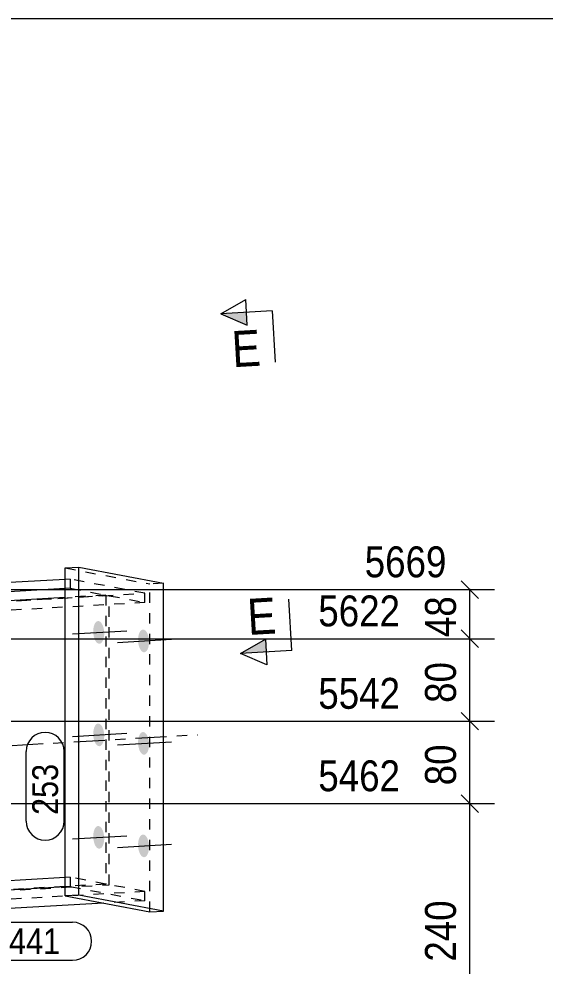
# Model space of a CAD drawing. Header units: millimetres. Extents: x 2 to 825, y 1 to 579.
# Drawn here: x 210.7 to 261.7, y 487.1 to 579 of the extents above; entities that cross this region are included whole.
import ezdxf

# ---------------------------------------------------------------- set-up
doc = ezdxf.new("R2010")
doc.units = ezdxf.units.MM
for name, pattern in [('XKITLINE00', [0]), ('XKITLINE01', [4, 1, -1, 1, -1]), ('XKITLINE03', [6, 3, -1, 1, -1])]:
    doc.linetypes.add(name, pattern=pattern)
for name, color, linetype, lineweight in [('Bolt', 3, 'Continuous', 0), ('Dimensions', 7, 'Continuous', 0), ('DrawingSheet', 5, 'Continuous', 0), ('Part', 2, 'Continuous', 0), ('PartMark', 7, 'Continuous', 0), ('Section', 6, 'Continuous', 0)]:
    doc.layers.add(name, color=color, linetype=linetype, lineweight=lineweight)
doc.styles.add('ARIAL', font='ARIAL.TTF')

# ---------------------------------------------------------------- blocks, each defined once
blk = doc.blocks.new('*A45')
at = {"layer": 'Bolt'}
for points in [[(217.924, 519.49), (217.923, 519.544), (217.923, 519.597), (217.925, 519.651), (217.927, 519.704), (217.931, 519.756), (217.936, 519.808), (217.943, 519.858), (217.95, 519.908), (217.959, 519.957), (217.969, 520.005), (217.98, 520.051), (217.993, 520.096), (218.006, 520.139), (218.021, 520.181), (218.036, 520.221), (218.053, 520.26), (218.071, 520.296), (218.089, 520.33), (218.108, 520.362), (218.129, 520.393), (218.15, 520.42), (218.171, 520.446), (218.194, 520.469), (218.217, 520.49), (218.24, 520.508), (218.265, 520.524), (218.289, 520.537), (218.314, 520.548), (218.339, 520.556), (218.365, 520.562), (218.391, 520.565), (218.417, 520.565), (218.443, 520.562), (218.469, 520.557), (218.495, 520.549), (218.521, 520.539), (218.547, 520.526), (218.572, 520.511), (218.598, 520.493), (218.623, 520.472), (218.647, 520.449), (218.671, 520.424), (218.695, 520.396), (218.718, 520.367), (218.74, 520.335), (218.762, 520.301), (218.783, 520.264), (218.803, 520.226), (218.822, 520.187), (218.84, 520.145), (218.858, 520.102), (218.874, 520.057), (218.89, 520.011), (218.904, 519.963), (218.918, 519.915), (218.93, 519.865), (218.941, 519.814), (218.951, 519.763), (218.96, 519.711), (218.967, 519.658), (218.973, 519.604), (218.978, 519.551), (218.982, 519.497), (218.985, 519.443), (218.986, 519.389), (218.986, 519.335), (218.984, 519.282), (218.982, 519.229), (218.978, 519.177), (218.973, 519.125), (218.966, 519.074), (218.959, 519.024), (218.95, 518.976), (218.94, 518.928), (218.928, 518.882), (218.916, 518.837), (218.903, 518.793), (218.888, 518.752), (218.872, 518.711), (218.856, 518.673), (218.838, 518.637), (218.82, 518.602), (218.8, 518.57), (218.78, 518.54), (218.759, 518.512), (218.738, 518.487), (218.715, 518.463), (218.692, 518.443), (218.668, 518.424), (218.644, 518.409), (218.62, 518.395), (218.595, 518.385), (218.569, 518.376), (218.544, 518.371), (218.518, 518.368), (218.492, 518.368), (218.466, 518.37), (218.44, 518.376), (218.414, 518.383), (218.388, 518.394), (218.362, 518.407), (218.337, 518.422), (218.311, 518.44), (218.286, 518.461), (218.262, 518.483), (218.238, 518.509), (218.214, 518.536), (218.191, 518.566), (218.169, 518.598), (218.147, 518.632), (218.126, 518.668), (218.106, 518.706), (218.087, 518.746), (218.069, 518.788), (218.051, 518.831), (218.035, 518.876), (218.019, 518.922), (218.005, 518.969), (217.991, 519.018), (217.979, 519.068), (217.968, 519.118), (217.958, 519.17), (217.949, 519.222), (217.942, 519.275), (217.936, 519.328), (217.931, 519.382), (217.927, 519.436)], [(222.273, 518.663), (222.271, 518.717), (222.272, 518.771), (222.273, 518.824), (222.275, 518.877), (222.279, 518.929), (222.285, 518.981), (222.291, 519.032), (222.299, 519.082), (222.307, 519.131), (222.318, 519.178), (222.329, 519.225), (222.341, 519.269), (222.355, 519.313), (222.369, 519.355), (222.385, 519.395), (222.401, 519.433), (222.419, 519.469), (222.437, 519.504), (222.457, 519.536), (222.477, 519.566), (222.498, 519.594), (222.52, 519.619), (222.542, 519.643), (222.565, 519.663), (222.589, 519.682), (222.613, 519.698), (222.637, 519.711), (222.662, 519.722), (222.688, 519.73), (222.713, 519.735), (222.739, 519.738), (222.765, 519.738), (222.791, 519.736), (222.817, 519.731), (222.843, 519.723), (222.869, 519.712), (222.895, 519.7), (222.921, 519.684), (222.946, 519.666), (222.971, 519.646), (222.995, 519.623), (223.02, 519.597), (223.043, 519.57), (223.066, 519.54), (223.088, 519.508), (223.11, 519.474), (223.131, 519.438), (223.151, 519.4), (223.17, 519.36), (223.189, 519.319), (223.206, 519.275), (223.223, 519.231), (223.238, 519.184), (223.253, 519.137), (223.266, 519.088), (223.278, 519.039), (223.289, 518.988), (223.299, 518.936), (223.308, 518.884), (223.315, 518.831), (223.322, 518.778), (223.327, 518.724), (223.33, 518.67), (223.333, 518.616), (223.334, 518.563), (223.334, 518.509), (223.333, 518.456), (223.33, 518.403), (223.326, 518.35), (223.321, 518.299), (223.315, 518.248), (223.307, 518.198), (223.298, 518.149), (223.288, 518.101), (223.277, 518.055), (223.264, 518.01), (223.251, 517.967), (223.236, 517.925), (223.221, 517.885), (223.204, 517.847), (223.187, 517.81), (223.168, 517.776), (223.149, 517.744), (223.129, 517.714), (223.108, 517.686), (223.086, 517.66), (223.063, 517.637), (223.04, 517.616), (223.017, 517.598), (222.993, 517.582), (222.968, 517.569), (222.943, 517.558), (222.918, 517.55), (222.892, 517.544), (222.866, 517.542), (222.84, 517.541), (222.814, 517.544), (222.788, 517.549), (222.762, 517.557), (222.736, 517.567), (222.71, 517.58), (222.685, 517.596), (222.66, 517.614), (222.635, 517.634), (222.61, 517.657), (222.586, 517.682), (222.562, 517.71), (222.54, 517.74), (222.517, 517.772), (222.496, 517.806), (222.475, 517.842), (222.455, 517.88), (222.435, 517.92), (222.417, 517.961), (222.399, 518.004), (222.383, 518.049), (222.367, 518.095), (222.353, 518.143), (222.34, 518.191), (222.327, 518.241), (222.316, 518.292), (222.306, 518.343), (222.298, 518.396), (222.29, 518.448), (222.284, 518.502), (222.279, 518.555), (222.275, 518.609)], [(217.924, 509.545), (217.923, 509.599), (217.923, 509.652), (217.925, 509.706), (217.927, 509.759), (217.931, 509.811), (217.936, 509.863), (217.943, 509.914), (217.95, 509.963), (217.959, 510.012), (217.969, 510.06), (217.98, 510.106), (217.993, 510.151), (218.006, 510.195), (218.021, 510.236), (218.036, 510.276), (218.053, 510.315), (218.071, 510.351), (218.089, 510.385), (218.108, 510.418), (218.129, 510.448), (218.15, 510.476), (218.171, 510.501), (218.194, 510.524), (218.217, 510.545), (218.24, 510.564), (218.265, 510.579), (218.289, 510.593), (218.314, 510.603), (218.339, 510.611), (218.365, 510.617), (218.391, 510.62), (218.417, 510.62), (218.443, 510.617), (218.469, 510.612), (218.495, 510.605), (218.521, 510.594), (218.547, 510.581), (218.572, 510.566), (218.598, 510.548), (218.623, 510.527), (218.647, 510.504), (218.671, 510.479), (218.695, 510.452), (218.718, 510.422), (218.74, 510.39), (218.762, 510.356), (218.783, 510.32), (218.803, 510.282), (218.822, 510.242), (218.84, 510.2), (218.858, 510.157), (218.874, 510.112), (218.89, 510.066), (218.904, 510.019), (218.918, 509.97), (218.93, 509.92), (218.941, 509.87), (218.951, 509.818), (218.96, 509.766), (218.967, 509.713), (218.973, 509.66), (218.978, 509.606), (218.982, 509.552), (218.985, 509.498), (218.986, 509.444), (218.986, 509.391), (218.984, 509.337), (218.982, 509.284), (218.978, 509.232), (218.973, 509.18), (218.966, 509.129), (218.959, 509.08), (218.95, 509.031), (218.94, 508.983), (218.928, 508.937), (218.916, 508.892), (218.903, 508.848), (218.888, 508.807), (218.872, 508.767), (218.856, 508.728), (218.838, 508.692), (218.82, 508.658), (218.8, 508.625), (218.78, 508.595), (218.759, 508.567), (218.738, 508.542), (218.715, 508.519), (218.692, 508.498), (218.668, 508.48), (218.644, 508.464), (218.62, 508.45), (218.595, 508.44), (218.569, 508.432), (218.544, 508.426), (218.518, 508.423), (218.492, 508.423), (218.466, 508.426), (218.44, 508.431), (218.414, 508.438), (218.388, 508.449), (218.362, 508.462), (218.337, 508.477), (218.311, 508.495), (218.286, 508.516), (218.262, 508.539), (218.238, 508.564), (218.214, 508.591), (218.191, 508.621), (218.169, 508.653), (218.147, 508.687), (218.126, 508.723), (218.106, 508.761), (218.087, 508.801), (218.069, 508.843), (218.051, 508.886), (218.035, 508.931), (218.019, 508.977), (218.005, 509.024), (217.991, 509.073), (217.979, 509.123), (217.968, 509.174), (217.958, 509.225), (217.949, 509.277), (217.942, 509.33), (217.936, 509.383), (217.931, 509.437), (217.927, 509.491)], [(222.273, 508.718), (222.271, 508.772), (222.272, 508.826), (222.273, 508.879), (222.275, 508.932), (222.279, 508.985), (222.285, 509.036), (222.291, 509.087), (222.299, 509.137), (222.307, 509.186), (222.318, 509.233), (222.329, 509.28), (222.341, 509.325), (222.355, 509.368), (222.369, 509.41), (222.385, 509.45), (222.401, 509.488), (222.419, 509.524), (222.437, 509.559), (222.457, 509.591), (222.477, 509.621), (222.498, 509.649), (222.52, 509.675), (222.542, 509.698), (222.565, 509.719), (222.589, 509.737), (222.613, 509.753), (222.637, 509.766), (222.662, 509.777), (222.688, 509.785), (222.713, 509.79), (222.739, 509.793), (222.765, 509.793), (222.791, 509.791), (222.817, 509.786), (222.843, 509.778), (222.869, 509.768), (222.895, 509.755), (222.921, 509.739), (222.946, 509.721), (222.971, 509.701), (222.995, 509.678), (223.02, 509.653), (223.043, 509.625), (223.066, 509.595), (223.088, 509.563), (223.11, 509.529), (223.131, 509.493), (223.151, 509.455), (223.17, 509.415), (223.189, 509.374), (223.206, 509.33), (223.223, 509.286), (223.238, 509.24), (223.253, 509.192), (223.266, 509.143), (223.278, 509.094), (223.289, 509.043), (223.299, 508.991), (223.308, 508.939), (223.315, 508.886), (223.322, 508.833), (223.327, 508.779), (223.33, 508.726), (223.333, 508.672), (223.334, 508.618), (223.334, 508.564), (223.333, 508.511), (223.33, 508.458), (223.326, 508.405), (223.321, 508.354), (223.315, 508.303), (223.307, 508.253), (223.298, 508.204), (223.288, 508.157), (223.277, 508.11), (223.264, 508.065), (223.251, 508.022), (223.236, 507.98), (223.221, 507.94), (223.204, 507.902), (223.187, 507.865), (223.168, 507.831), (223.149, 507.799), (223.129, 507.769), (223.108, 507.741), (223.086, 507.715), (223.063, 507.692), (223.04, 507.671), (223.017, 507.653), (222.993, 507.637), (222.968, 507.624), (222.943, 507.613), (222.918, 507.605), (222.892, 507.6), (222.866, 507.597), (222.84, 507.597), (222.814, 507.599), (222.788, 507.604), (222.762, 507.612), (222.736, 507.622), (222.71, 507.635), (222.685, 507.651), (222.66, 507.669), (222.635, 507.689), (222.61, 507.712), (222.586, 507.737), (222.562, 507.765), (222.54, 507.795), (222.517, 507.827), (222.496, 507.861), (222.475, 507.897), (222.455, 507.935), (222.435, 507.975), (222.417, 508.016), (222.399, 508.059), (222.383, 508.104), (222.367, 508.15), (222.353, 508.198), (222.34, 508.246), (222.327, 508.296), (222.316, 508.347), (222.306, 508.399), (222.298, 508.451), (222.29, 508.504), (222.284, 508.557), (222.279, 508.611), (222.275, 508.664)], [(217.924, 499.6), (217.923, 499.654), (217.923, 499.708), (217.925, 499.761), (217.927, 499.814), (217.931, 499.866), (217.936, 499.918), (217.943, 499.969), (217.95, 500.019), (217.959, 500.067), (217.969, 500.115), (217.98, 500.161), (217.993, 500.206), (218.006, 500.25), (218.021, 500.292), (218.036, 500.332), (218.053, 500.37), (218.071, 500.406), (218.089, 500.441), (218.108, 500.473), (218.129, 500.503), (218.15, 500.531), (218.171, 500.556), (218.194, 500.58), (218.217, 500.6), (218.24, 500.619), (218.265, 500.635), (218.289, 500.648), (218.314, 500.658), (218.339, 500.667), (218.365, 500.672), (218.391, 500.675), (218.417, 500.675), (218.443, 500.673), (218.469, 500.667), (218.495, 500.66), (218.521, 500.649), (218.547, 500.636), (218.572, 500.621), (218.598, 500.603), (218.623, 500.582), (218.647, 500.56), (218.671, 500.534), (218.695, 500.507), (218.718, 500.477), (218.74, 500.445), (218.762, 500.411), (218.783, 500.375), (218.803, 500.337), (218.822, 500.297), (218.84, 500.255), (218.858, 500.212), (218.874, 500.167), (218.89, 500.121), (218.904, 500.074), (218.918, 500.025), (218.93, 499.975), (218.941, 499.925), (218.951, 499.873), (218.96, 499.821), (218.967, 499.768), (218.973, 499.715), (218.978, 499.661), (218.982, 499.607), (218.985, 499.553), (218.986, 499.499), (218.986, 499.446), (218.984, 499.392), (218.982, 499.339), (218.978, 499.287), (218.973, 499.235), (218.966, 499.185), (218.959, 499.135), (218.95, 499.086), (218.94, 499.038), (218.928, 498.992), (218.916, 498.947), (218.903, 498.904), (218.888, 498.862), (218.872, 498.822), (218.856, 498.784), (218.838, 498.747), (218.82, 498.713), (218.8, 498.681), (218.78, 498.65), (218.759, 498.623), (218.738, 498.597), (218.715, 498.574), (218.692, 498.553), (218.668, 498.535), (218.644, 498.519), (218.62, 498.506), (218.595, 498.495), (218.569, 498.487), (218.544, 498.481), (218.518, 498.479), (218.492, 498.478), (218.466, 498.481), (218.44, 498.486), (218.414, 498.494), (218.388, 498.504), (218.362, 498.517), (218.337, 498.532), (218.311, 498.55), (218.286, 498.571), (218.262, 498.594), (218.238, 498.619), (218.214, 498.647), (218.191, 498.676), (218.169, 498.708), (218.147, 498.742), (218.126, 498.779), (218.106, 498.817), (218.087, 498.856), (218.069, 498.898), (218.051, 498.941), (218.035, 498.986), (218.019, 499.032), (218.005, 499.08), (217.991, 499.128), (217.979, 499.178), (217.968, 499.229), (217.958, 499.28), (217.949, 499.332), (217.942, 499.385), (217.936, 499.439), (217.931, 499.492), (217.927, 499.546)], [(222.273, 498.774), (222.271, 498.827), (222.272, 498.881), (222.273, 498.934), (222.275, 498.987), (222.279, 499.04), (222.285, 499.091), (222.291, 499.142), (222.299, 499.192), (222.307, 499.241), (222.318, 499.288), (222.329, 499.335), (222.341, 499.38), (222.355, 499.423), (222.369, 499.465), (222.385, 499.505), (222.401, 499.543), (222.419, 499.58), (222.437, 499.614), (222.457, 499.646), (222.477, 499.676), (222.498, 499.704), (222.52, 499.73), (222.542, 499.753), (222.565, 499.774), (222.589, 499.792), (222.613, 499.808), (222.637, 499.821), (222.662, 499.832), (222.688, 499.84), (222.713, 499.845), (222.739, 499.848), (222.765, 499.848), (222.791, 499.846), (222.817, 499.841), (222.843, 499.833), (222.869, 499.823), (222.895, 499.81), (222.921, 499.794), (222.946, 499.776), (222.971, 499.756), (222.995, 499.733), (223.02, 499.708), (223.043, 499.68), (223.066, 499.65), (223.088, 499.618), (223.11, 499.584), (223.131, 499.548), (223.151, 499.51), (223.17, 499.47), (223.189, 499.429), (223.206, 499.386), (223.223, 499.341), (223.238, 499.295), (223.253, 499.247), (223.266, 499.199), (223.278, 499.149), (223.289, 499.098), (223.299, 499.047), (223.308, 498.994), (223.315, 498.941), (223.322, 498.888), (223.327, 498.835), (223.33, 498.781), (223.333, 498.727), (223.334, 498.673), (223.334, 498.619), (223.333, 498.566), (223.33, 498.513), (223.326, 498.461), (223.321, 498.409), (223.315, 498.358), (223.307, 498.308), (223.298, 498.259), (223.288, 498.212), (223.277, 498.165), (223.264, 498.12), (223.251, 498.077), (223.236, 498.035), (223.221, 497.995), (223.204, 497.957), (223.187, 497.921), (223.168, 497.886), (223.149, 497.854), (223.129, 497.824), (223.108, 497.796), (223.086, 497.77), (223.063, 497.747), (223.04, 497.726), (223.017, 497.708), (222.993, 497.692), (222.968, 497.679), (222.943, 497.668), (222.918, 497.66), (222.892, 497.655), (222.866, 497.652), (222.84, 497.652), (222.814, 497.654), (222.788, 497.659), (222.762, 497.667), (222.736, 497.677), (222.71, 497.69), (222.685, 497.706), (222.66, 497.724), (222.635, 497.744), (222.61, 497.767), (222.586, 497.793), (222.562, 497.82), (222.54, 497.85), (222.517, 497.882), (222.496, 497.916), (222.475, 497.952), (222.455, 497.99), (222.435, 498.03), (222.417, 498.071), (222.399, 498.115), (222.383, 498.159), (222.367, 498.206), (222.353, 498.253), (222.34, 498.302), (222.327, 498.351), (222.316, 498.402), (222.306, 498.454), (222.298, 498.506), (222.29, 498.559), (222.284, 498.612), (222.279, 498.666), (222.275, 498.72)]]:
    blk.add_hatch(color=3, dxfattribs=at).paths.add_polyline_path(points, flags=17)
at = {"layer": 'Bolt', "color": 3, "linetype": 'XKITLINE00', "lineweight": 0}
for p, q in [((215.915, 519.319), (221.169, 519.623)), ((220.264, 518.493), (225.517, 518.797)), ((215.915, 509.375), (221.169, 509.679)), ((220.264, 508.548), (225.517, 508.852)), ((215.915, 499.43), (221.169, 499.734)), ((220.264, 498.603), (225.517, 498.907))]:
    blk.add_line(p, q, dxfattribs=at)
blk = doc.blocks.new('*A54')
at = {"layer": 'Part', "color": 2, "linetype": 'XKITLINE00', "lineweight": 0}
for p, q in [((215.209, 524.61), (204.888, 524.013)), ((204.888, 524.013), (204.888, 521.662)), ((215.209, 523.715), (204.888, 523.118)), ((215.209, 522.856), (204.888, 522.258)), ((204.888, 521.662), (204.45, 521.636)), ((215.209, 495.671), (204.45, 495.048)), ((215.209, 494.776), (204.45, 494.153)), ((218.928, 493.194), (204.45, 492.356))]:
    blk.add_line(p, q, dxfattribs=at)
at = {"layer": 'Part', "color": 7, "linetype": 'XKITLINE01', "lineweight": 0}
for p, q in [((215.692, 524.638), (215.209, 524.61)), ((222.939, 523.261), (215.692, 524.638)), ((215.692, 524.638), (215.692, 523.743)), ((204.888, 522.216), (222.939, 523.261)), ((219.472, 523.025), (204.888, 522.18)), ((215.692, 523.743), (215.209, 523.715)), ((219.158, 523.084), (215.209, 522.856)), ((215.692, 523.743), (219.158, 523.084)), ((219.158, 523.084), (219.158, 495.04)), ((219.472, 494.98), (219.472, 523.025)), ((219.472, 523.025), (222.939, 522.366)), ((222.939, 522.366), (222.939, 523.261)), ((222.939, 522.366), (204.888, 521.321)), ((204.45, 521.636), (194.85, 521.081)), ((194.85, 521.003), (204.888, 521.584)), ((204.888, 521.662), (204.888, 521.321)), ((194.85, 521.081), (194.85, 491.8)), ((215.692, 495.699), (215.209, 495.671)), ((219.158, 495.04), (215.692, 495.699)), ((215.692, 495.699), (215.692, 494.804)), ((204.45, 495.048), (194.85, 494.492)), ((219.158, 495.04), (194.85, 493.633)), ((194.85, 493.555), (219.472, 494.98)), ((215.692, 494.804), (215.209, 494.776)), ((215.692, 494.804), (222.939, 493.426)), ((222.939, 494.321), (219.472, 494.98)), ((222.939, 494.321), (194.85, 492.695)), ((204.45, 494.153), (194.85, 493.597)), ((222.939, 493.426), (222.939, 494.321)), ((222.939, 493.426), (218.928, 493.194)), ((204.45, 492.356), (194.85, 491.8))]:
    blk.add_line(p, q, dxfattribs=at)
at = {"layer": 'Part', "color": 7, "linetype": 'XKITLINE03', "lineweight": 0}
blk.add_line((186.095, 507.109), (228.071, 509.539), dxfattribs=at)
blk = doc.blocks.new('*A63')
at = {"layer": 'Part', "color": 2, "linetype": 'XKITLINE00', "lineweight": 0}
for p, q in [((215.209, 525.725), (216.522, 525.801)), ((216.522, 493.977), (216.522, 525.801)), ((216.522, 525.801), (224.735, 524.239)), ((215.209, 493.901), (215.209, 525.725)), ((224.735, 492.416), (224.735, 524.239)), ((216.522, 493.977), (215.209, 493.901)), ((215.209, 493.901), (223.422, 492.34)), ((224.735, 492.416), (216.522, 493.977)), ((223.422, 492.34), (224.735, 492.416))]:
    blk.add_line(p, q, dxfattribs=at)
at = {"layer": 'Part', "color": 7, "linetype": 'XKITLINE01', "lineweight": 0}
for p in [(215.209, 525.725), (224.735, 524.239), (223.422, 492.34)]:
    blk.add_line(p, (223.422, 524.163), dxfattribs=at)
blk = doc.blocks.new('*A108')
at = {"layer": 'DrawingSheet', "color": 5, "linetype": 'XKITLINE00', "lineweight": 0}
blk.add_line((825, 579), (5, 579), dxfattribs=at)
blk = doc.blocks.new('*A171')
at = {"layer": 'PartMark', "color": 7, "linetype": 'XKITLINE00', "lineweight": 0}
for p, q in [((211.409, 501.151), (211.409, 507.914)), ((215.109, 501.151), (215.109, 507.914))]:
    blk.add_line(p, q, dxfattribs=at)
for centre, start, end in [((213.259, 507.914), 0, 180), ((213.259, 501.151), 180, 0)]:
    blk.add_arc(centre, 1.85, start, end, dxfattribs=at)
at = {"layer": 'PartMark', "color": 3, "style": 'ARIAL', "width": 0.85}
blk.add_text('253', height=2.5, rotation=90.00021, dxfattribs=at).set_placement((214.509, 501.751))
blk = doc.blocks.new('*A180')
at = {"layer": 'PartMark', "color": 7, "linetype": 'XKITLINE00', "lineweight": 0}
for p, q in [((204.888, 524.013), (209.155, 491.343)), ((209.155, 491.343), (215.917, 491.343)), ((209.155, 487.643), (215.917, 487.643))]:
    blk.add_line(p, q, dxfattribs=at)
for centre, start, end in [((209.155, 489.493), 90, 270), ((215.917, 489.493), 270, 90)]:
    blk.add_arc(centre, 1.85, start, end, dxfattribs=at)
at = {"layer": 'PartMark', "color": 3, "style": 'ARIAL', "width": 0.85}
blk.add_text('441', height=2.5, dxfattribs=at).set_placement((209.755, 488.243))
blk = doc.blocks.new('*A189')
at = {"layer": 'Section'}
for points in [[(232.85, 549.282), (230.282, 550.385), (232.778, 550.53)], [(234.687, 517.556), (232.191, 517.411), (234.614, 518.804)]]:
    blk.add_hatch(color=3, dxfattribs=at).paths.add_polyline_path(points, flags=17)
at = {"layer": 'Section', "color": 3, "linetype": 'XKITLINE00', "lineweight": 0}
for p, q in [((230.282, 550.385), (232.706, 551.777)), ((232.85, 549.282), (232.706, 551.777)), ((230.282, 550.385), (232.85, 549.282)), ((232.191, 517.411), (234.614, 518.804)), ((234.614, 518.804), (234.759, 516.308)), ((234.759, 516.308), (232.191, 517.411))]:
    blk.add_line(p, q, dxfattribs=at)
at = {"layer": 'Section', "color": 1, "linetype": 'XKITLINE00', "lineweight": 0}
for p, q in [((235.274, 550.674), (230.282, 550.385)), ((235.274, 550.674), (235.563, 545.682)), ((237.182, 517.7), (236.893, 522.692)), ((237.182, 517.7), (232.191, 517.411))]:
    blk.add_line(p, q, dxfattribs=at)
at = {"layer": 'Section', "color": 7, "style": 'ARIAL', "width": 0.85}
for p in [(231.47, 545.195), (232.974, 519.21)]:
    blk.add_text('E', height=3.5, rotation=3.3117, dxfattribs=at).set_placement(p)
blk = doc.blocks.new('*A206')
at = {"layer": 'Dimensions', "color": 7, "linetype": 'XKITLINE00', "lineweight": 0}
for p, q in [((253.601, 503.7), (255.299, 502.003)), ((200.45, 502.852), (256.85, 502.852)), ((254.45, 478.852), (254.45, 502.852)), ((253.601, 479.7), (255.299, 478.003)), ((200.45, 478.852), (256.85, 478.852))]:
    blk.add_line(p, q, dxfattribs=at)
at = {"layer": 'Dimensions', "color": 3}
for p in [(254.45, 502.852), (254.45, 478.852)]:
    blk.add_point(p, dxfattribs=at)
at = {"layer": 'Dimensions', "color": 3, "style": 'ARIAL', "width": 0.85}
blk.add_text('5462', height=3, dxfattribs=at).set_placement((239.75, 504.052))
blk.add_text('240', height=3, rotation=90.00021, dxfattribs=at).set_placement((253.1, 487.514))
blk = doc.blocks.new('*A207')
at = {"layer": 'Dimensions', "color": 7, "linetype": 'XKITLINE00', "lineweight": 0}
for p, q in [((253.601, 511.7), (255.299, 510.003)), ((200.45, 510.852), (256.85, 510.852)), ((254.45, 502.852), (254.45, 510.852)), ((253.601, 503.7), (255.299, 502.003)), ((200.45, 502.852), (256.85, 502.852))]:
    blk.add_line(p, q, dxfattribs=at)
at = {"layer": 'Dimensions', "color": 3}
for p in [(254.45, 510.852), (254.45, 502.852)]:
    blk.add_point(p, dxfattribs=at)
at = {"layer": 'Dimensions', "color": 3, "style": 'ARIAL', "width": 0.85}
blk.add_text('5542', height=3, dxfattribs=at).set_placement((239.75, 512.052))
blk.add_text('80', height=3, rotation=90.00021, dxfattribs=at).set_placement((253.1, 504.627))
blk = doc.blocks.new('*A208')
at = {"layer": 'Dimensions', "color": 7, "linetype": 'XKITLINE00', "lineweight": 0}
for p, q in [((253.601, 519.7), (255.299, 518.003)), ((200.45, 518.852), (256.85, 518.852)), ((254.45, 510.852), (254.45, 518.852)), ((253.601, 511.7), (255.299, 510.003)), ((200.45, 510.852), (256.85, 510.852))]:
    blk.add_line(p, q, dxfattribs=at)
at = {"layer": 'Dimensions', "color": 3}
for p in [(254.45, 518.852), (254.45, 510.852)]:
    blk.add_point(p, dxfattribs=at)
at = {"layer": 'Dimensions', "color": 3, "style": 'ARIAL', "width": 0.85}
blk.add_text('5622', height=3, dxfattribs=at).set_placement((239.75, 520.052))
blk.add_text('80', height=3, rotation=90.00021, dxfattribs=at).set_placement((253.1, 512.627))
blk = doc.blocks.new('*A209')
at = {"layer": 'Dimensions', "color": 7, "linetype": 'XKITLINE00', "lineweight": 0}
for p, q in [((253.601, 524.463), (255.299, 522.766)), ((205.45, 523.614), (256.85, 523.614)), ((254.45, 518.852), (254.45, 523.614)), ((253.601, 519.7), (255.299, 518.003)), ((200.45, 518.852), (256.85, 518.852))]:
    blk.add_line(p, q, dxfattribs=at)
at = {"layer": 'Dimensions', "color": 3}
for p in [(254.45, 523.614), (254.45, 518.852)]:
    blk.add_point(p, dxfattribs=at)
at = {"layer": 'Dimensions', "color": 3, "style": 'ARIAL', "width": 0.85}
blk.add_text('5669', height=3, dxfattribs=at).set_placement((244.25, 524.814))
blk.add_text('48', height=3, rotation=90.00021, dxfattribs=at).set_placement((253.1, 519.008))

msp = doc.modelspace()

# ---------------------------------------------------------------- block references
at = {"lineweight": 0}
for name in ['*A108', '*A189', '*A209', '*A63', '*A54', '*A180', '*A208', '*A45', '*A207', '*A171', '*A206']:
    msp.add_blockref(name, (0, 0), dxfattribs=at)

doc.saveas('drawing.dxf')
